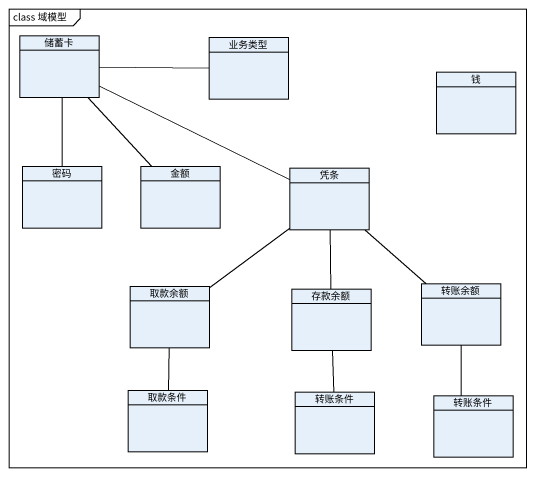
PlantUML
@startuml
mainframe class 域模型
hide circle
hide empty members
class 储蓄卡
class 业务类型
class 钱
class 密码
class 金额
class 凭条
class 取款余额
class 存款余额
class 转账余额
class 取款条件
class 转账条件
class "转账条件" as 转账条件_2
储蓄卡 -right- 业务类型
储蓄卡 -- 金额
储蓄卡 -right- 凭条
密码 -up- 储蓄卡
凭条 -- 取款余额
凭条 -- 存款余额
凭条 -- 转账余额
取款余额 -- 取款条件
存款余额 -- 转账条件
转账余额 -- 转账条件_2
@enduml
